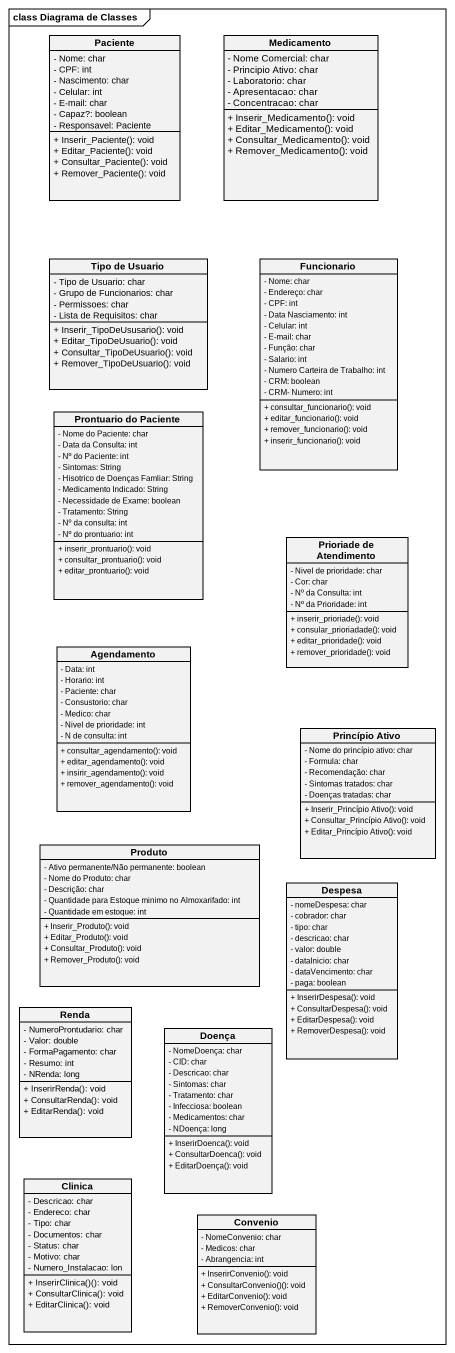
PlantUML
@startuml
mainframe class Diagrama de Classes
hide circle
hide empty members
skinparam classAttributeIconSize 0
class Paciente {
  - Nome: char
  - CPF: int
  - Nascimento: char
  - Celular: int
  - E-mail: char
  - Capaz?: boolean
  - Responsavel: Paciente
  + Inserir_Paciente(): void
  + Editar_Paciente(): void
  + Consultar_Paciente(): void
  + Remover_Paciente(): void
}
class Medicamento {
  - Nome Comercial: char
  - Principio Ativo: char
  - Laboratorio: char
  - Apresentacao: char
  - Concentracao: char
  + Inserir_Medicamento(): void
  + Editar_Medicamento(): void
  + Consultar_Medicamento(): void
  + Remover_Medicamento(): void
}
class "Tipo de Usuario" as Tipo_de_Usuario {
  - Tipo de Usuario: char
  - Grupo de Funcionarios: char
  - Permissoes: char
  - Lista de Requisitos: char
  + Inserir_TipoDeUsusario(): void
  + Editar_TipoDeUsuario(): void
  + Consultar_TipoDeUsuario(): void
  + Remover_TipoDeUsuario(): void
}
class Funcionario {
  - Nome: char
  - Endereço: char
  - CPF: int
  - Data Nasciamento: int
  - Celular: int
  - E-mail: char
  - Função: char
  - Salario: int
  - Numero Carteira de Trabalho: int
  - CRM: boolean
  - CRM- Numero: int
  + consultar_funcionario(): void
  + editar_funcionario(): void
  + remover_funcionario(): void
  + inserir_funcionario(): void
}
class "Prontuario do Paciente" as Prontuario_do_Paciente {
  - Nome do Paciente: char
  - Data da Consulta: int
  - Nº do Paciente: int
  - Sintomas: String
  - Hisotrico de Doenças Famliar: String
  - Medicamento Indicado: String
  - Necessidade de Exame: boolean
  - Tratamento: String
  - Nº da consulta: int
  - Nº do prontuario: int
  + inserir_prontuario(): void
  + consultar_prontuario(): void
  + editar_prontuario(): void
}
class "Prioriade de Atendimento" as Prioriade_de_Atendimento {
  - Nivel de prioridade: char
  - Cor: char
  - Nº da Consulta: int
  - Nº da Prioridade: int
  + inserir_prioriade(): void
  + consular_prioriadade(): void
  + editar_prioridade(): void
  + remover_prioridade(): void
}
class Agendamento {
  - Data: int
  - Horario: int
  - Paciente: char
  - Consustorio: char
  - Medico: char
  - Nivel de prioridade: int
  - N de consulta: int
  + consultar_agendamento(): void
  + editar_agendamento(): void
  + insirir_agendamento(): void
  + remover_agendamento(): void
}
class "Princípio Ativo" as Princípio_Ativo {
  - Nome do princípio ativo: char
  - Formula: char
  - Recomendação: char
  - Sintomas tratados: char
  - Doenças tratadas: char
  + Inserir_Princípio Ativo(): void
  + Consultar_Princípio Ativo(): void
  + Editar_Princípio Ativo(): void
}
class Produto {
  - Ativo permanente/Não permanente: boolean
  - Nome do Produto: char
  - Descrição: char
  - Quantidade para Estoque minimo no Almoxarifado: int
  - Quantidade em estoque: int
  + Inserir_Produto(): void
  + Editar_Produto(): void
  + Consultar_Produto(): void
  + Remover_Produto(): void
}
class Despesa {
  - nomeDespesa: char
  - cobrador: char
  - tipo: char
  - descricao: char
  - valor: double
  - dataInicio: char
  - dataVencimento: char
  - paga: boolean
  + InserirDespesa(): void
  + ConsultarDespesa(): void
  + EditarDespesa(): void
  + RemoverDespesa(): void
}
class Renda {
  - NumeroProntudario: char
  - Valor: double
  - FormaPagamento: char
  - Resumo: int
  - NRenda: long
  + InserirRenda(): void
  + ConsultarRenda(): void
  + EditarRenda(): void
}
class Doença {
  - NomeDoença: char
  - CID: char
  - Descricao: char
  - Sintomas: char
  - Tratamento: char
  - Infecciosa: boolean
  - Medicamentos: char
  - NDoença: long
  + InserirDoenca(): void
  + ConsultarDoenca(): void
  + EditarDoença(): void
}
class Clinica {
  - Descricao: char
  - Endereco: char
  - Tipo: char
  - Documentos: char
  - Status: char
  - Motivo: char
  - Numero_Instalacao: lon
  + InserirClinica()(): void
  + ConsultarClinica(): void
  + EditarClinica(): void
}
class Convenio {
  - NomeConvenio: char
  - Medicos: char
  - Abrangencia: int
  + InserirConvenio(): void
  + ConsultarConvenio()(): void
  + EditarConvenio(): void
  + RemoverConvenio(): void
}
@enduml
